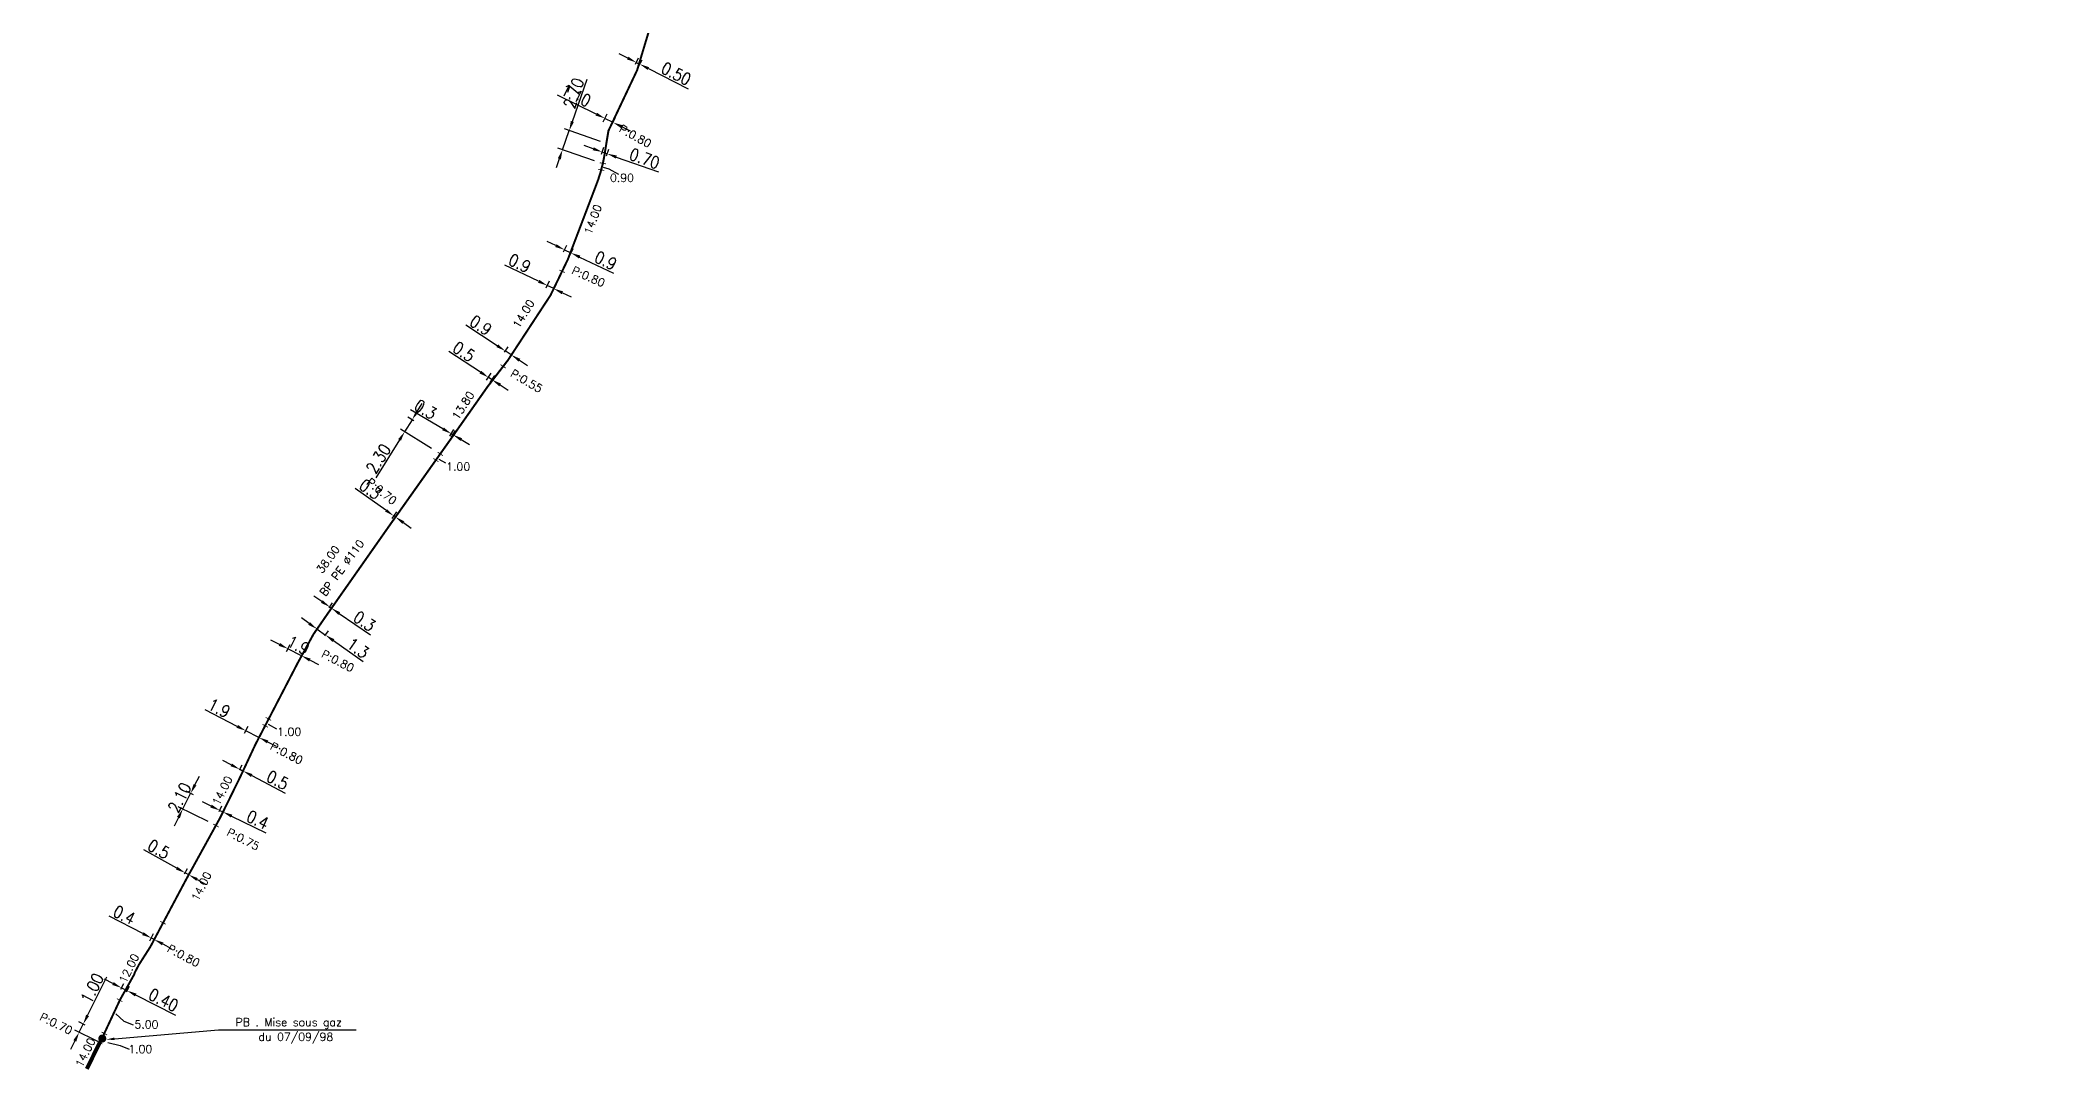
# Model space of a CAD drawing. Header units: millimetres. Extents: x 104292 to 105000, y 137000 to 138000.
# Drawn here: x 104292.4 to 104542.8, y 136999.8 to 137128.6 of the extents above; entities that cross this region are included whole.
import ezdxf
from ezdxf.enums import TextEntityAlignment as Align

# ---------------------------------------------------------------- set-up
doc = ezdxf.new("R2010")
doc.units = ezdxf.units.MM
doc.header["$MEASUREMENT"] = 0
doc.header["$PDMODE"] = 34
doc.linetypes.add('L_100_PE', pattern=[14, 10, -1.5, 1, -1.5])
doc.layers.get('DEFPOINTS').update_dxf_attribs({"linetype": 'CONTINUOUS'})
doc.layers.add('L_140', color=3, linetype='CONTINUOUS')
doc.layers.add('L_340', color=7, linetype='CONTINUOUS')
doc.styles.get("Standard").update_dxf_attribs({"font": 'romans.shx', "width": 0.85})
doc.dimstyles.get("Standard").update_dxf_attribs({"dimtxt": 1.5, "dimasz": 1.2, "dimexe": 0.625, "dimexo": 0.625, "dimgap": 0.25, "dimtad": 1, "dimdec": 1, "dimzin": 0, "dimdsep": 46, "dimtxsty": 'Standard', "dimcen": -0.5, "dimdle": 1, "dimadec": 0, "dimazin": 0, "dimtfac": 1, "dimtdec": 1, "dimtmove": 0, "dimatfit": 3, "dimfxl": 1, "dimtolj": 1, "dimtzin": 0, "dimarcsym": 0})

# ---------------------------------------------------------------- blocks, each defined once
blk = doc.blocks.new('*D186')
at = {"layer": 'DEFPOINTS', "color": 0, "linetype": 'Continuous'}
for p in [(104297.76, 137005.61), (104298.58, 137005.2), (104300.14, 137003.14)]:
    blk.add_point(p, dxfattribs=at)
at = {"layer": 'L_140', "color": 0, "linetype": 'Continuous', "lineweight": -2}
for p, q in [((104298.3, 137006.68), (104300.71, 137011.51)), ((104298.02, 137005.48), (104297.2, 137005.89)), ((104297.25, 137004.58), (104297.76, 137005.61)), ((104296.71, 137003.51), (104296.17, 137002.44)), ((104299.58, 137003.42), (104296.69, 137004.86))]:
    blk.add_line(p, q, dxfattribs=at)
at = {"layer": 'L_140', "color": 0, "linetype": 'Continuous'}
for points in [[(104298.12, 137006.77), (104298.48, 137006.59), (104297.76, 137005.61)], [(104296.53, 137003.6), (104296.89, 137003.42), (104297.25, 137004.58)]]:
    blk.add_solid(points, dxfattribs=at)
at = {"layer": 'L_140', "color": 0, "linetype": 'Continuous', "insert": (104298.88, 137010.08), "char_height": 1.5, "attachment_point": 5, "rotation": 63.4269}
blk.add_mtext('\\A1;1.00', dxfattribs=at)
blk = doc.blocks.new('*D185')
at = {"layer": 'DEFPOINTS', "color": 0, "linetype": 'Continuous'}
for p in [(104302.18, 137009.42), (104302.88, 137009.08), (104303.24, 137009.78)]:
    blk.add_point(p, dxfattribs=at)
at = {"layer": 'L_140', "color": 0, "linetype": 'Continuous', "lineweight": -2}
for p, q in [((104301.47, 137010.67), (104300.4, 137011.21)), ((104302.46, 137009.98), (104302.82, 137010.69)), ((104302.54, 137010.13), (104303.24, 137009.78)), ((104303.16, 137009.64), (104303.52, 137010.34)), ((104304.31, 137009.24), (104309.3, 137006.73))]:
    blk.add_line(p, q, dxfattribs=at)
at = {"layer": 'L_140', "color": 0, "linetype": 'Continuous'}
for points in [[(104301.56, 137010.85), (104301.38, 137010.49), (104302.54, 137010.13)], [(104304.4, 137009.42), (104304.22, 137009.06), (104303.24, 137009.78)]]:
    blk.add_solid(points, dxfattribs=at)
at = {"layer": 'L_140', "color": 0, "linetype": 'Continuous', "insert": (104307.79, 137008.61), "char_height": 1.5, "attachment_point": 5, "rotation": 333.253}
blk.add_mtext('\\A1;0.40', dxfattribs=at)
blk = doc.blocks.new('*D184')
at = {"layer": 'DEFPOINTS', "color": 0, "linetype": 'Continuous'}
for p in [(104311.18, 137034.43), (104312.1, 137033.96), (104313.9, 137030.62)]:
    blk.add_point(p, dxfattribs=at)
at = {"layer": 'L_140', "color": 0, "linetype": 'Continuous', "lineweight": -2}
for p, q in [((104311.72, 137035.5), (104312.27, 137036.57)), ((104313.35, 137030.9), (104309.64, 137032.77)), ((104310.2, 137032.49), (104311.18, 137034.43)), ((104311.55, 137034.25), (104310.62, 137034.71)), ((104309.66, 137031.42), (104309.12, 137030.35))]:
    blk.add_line(p, q, dxfattribs=at)
at = {"layer": 'L_140', "color": 0, "linetype": 'Continuous'}
for points in [[(104311.54, 137035.59), (104311.9, 137035.41), (104311.18, 137034.43)], [(104309.48, 137031.51), (104309.84, 137031.33), (104310.2, 137032.49)]]:
    blk.add_solid(points, dxfattribs=at)
at = {"layer": 'L_140', "color": 0, "linetype": 'Continuous', "insert": (104309.8, 137033.91), "char_height": 1.5, "attachment_point": 5, "rotation": 63.1609}
blk.add_mtext('\\A1;2.10', dxfattribs=at)
blk = doc.blocks.new('*D183')
at = {"layer": 'DEFPOINTS', "color": 0, "linetype": 'Continuous'}
for p in [(104305.8, 137015.45), (104306.15, 137015.27), (104306.27, 137016.36)]:
    blk.add_point(p, dxfattribs=at)
at = {"layer": 'L_140', "color": 0, "linetype": 'Continuous', "lineweight": -2}
for p, q in [((104305.2, 137016.91), (104300.99, 137019.08)), ((104306.09, 137016.01), (104306.55, 137016.91)), ((104306.62, 137016.17), (104306.27, 137016.36)), ((104306.44, 137015.82), (104306.91, 137016.73)), ((104307.69, 137015.62), (104308.75, 137015.07))]:
    blk.add_line(p, q, dxfattribs=at)
at = {"layer": 'L_140', "color": 0, "linetype": 'Continuous'}
for points in [[(104305.29, 137017.09), (104305.11, 137016.73), (104306.27, 137016.36)], [(104307.78, 137015.8), (104307.6, 137015.45), (104306.62, 137016.17)]]:
    blk.add_solid(points, dxfattribs=at)
at = {"layer": 'L_140', "color": 0, "linetype": 'Continuous', "insert": (104302.88, 137019.23), "char_height": 1.5, "attachment_point": 5, "rotation": 332.6737}
blk.add_mtext('\\A1;0.4', dxfattribs=at)
blk = doc.blocks.new('*D182')
at = {"layer": 'DEFPOINTS', "color": 0, "linetype": 'Continuous'}
for p in [(104310.13, 137023.83), (104310.5, 137024.5), (104310.57, 137023.59)]:
    blk.add_point(p, dxfattribs=at)
at = {"layer": 'L_140', "color": 0, "linetype": 'Continuous', "lineweight": -2}
for p, q in [((104309.45, 137025.08), (104305.32, 137027.36)), ((104310.43, 137024.38), (104310.8, 137025.05)), ((104310.94, 137024.26), (104310.5, 137024.5)), ((104310.87, 137024.14), (104311.24, 137024.81)), ((104311.99, 137023.68), (104313.04, 137023.1))]:
    blk.add_line(p, q, dxfattribs=at)
at = {"layer": 'L_140', "color": 0, "linetype": 'Continuous'}
for points in [[(104309.54, 137025.26), (104309.35, 137024.91), (104310.5, 137024.5)], [(104312.08, 137023.85), (104311.89, 137023.5), (104310.94, 137024.26)]]:
    blk.add_solid(points, dxfattribs=at)
at = {"layer": 'L_140', "color": 0, "linetype": 'Continuous', "insert": (104307.19, 137027.46), "char_height": 1.5, "attachment_point": 5, "rotation": 331.117}
blk.add_mtext('\\A1;0.5', dxfattribs=at)
blk = doc.blocks.new('*D181')
at = {"layer": 'DEFPOINTS', "color": 0, "linetype": 'Continuous'}
for p in [(104314.47, 137031.6), (104314.82, 137032.31), (104314.88, 137031.41)]:
    blk.add_point(p, dxfattribs=at)
at = {"layer": 'L_140', "color": 0, "linetype": 'Continuous', "lineweight": -2}
for p, q in [((104313.74, 137032.84), (104312.66, 137033.37)), ((104314.75, 137032.16), (104315.09, 137032.88)), ((104315.15, 137031.97), (104315.5, 137032.68)), ((104314.82, 137032.31), (104315.22, 137032.12)), ((104316.3, 137031.59), (104320.56, 137029.51))]:
    blk.add_line(p, q, dxfattribs=at)
at = {"layer": 'L_140', "color": 0, "linetype": 'Continuous'}
for points in [[(104313.83, 137033.02), (104313.65, 137032.66), (104314.82, 137032.31)], [(104316.39, 137031.77), (104316.22, 137031.41), (104315.22, 137032.12)]]:
    blk.add_solid(points, dxfattribs=at)
at = {"layer": 'L_140', "color": 0, "linetype": 'Continuous', "insert": (104319.55, 137031.12), "char_height": 1.5, "attachment_point": 5, "rotation": 333.9887}
blk.add_mtext('\\A1;0.4', dxfattribs=at)
blk = doc.blocks.new('*D180')
at = {"layer": 'DEFPOINTS', "color": 0, "linetype": 'Continuous'}
for p in [(104316.98, 137036.81), (104317.31, 137037.45), (104317.42, 137036.58)]:
    blk.add_point(p, dxfattribs=at)
at = {"layer": 'L_140', "color": 0, "linetype": 'Continuous', "lineweight": -2}
for p, q in [((104316.25, 137038), (104315.19, 137038.56)), ((104317.27, 137037.37), (104317.6, 137038)), ((104317.71, 137037.13), (104318.05, 137037.77)), ((104317.31, 137037.45), (104317.76, 137037.22)), ((104318.82, 137036.66), (104323, 137034.48))]:
    blk.add_line(p, q, dxfattribs=at)
at = {"layer": 'L_140', "color": 0, "linetype": 'Continuous'}
for points in [[(104316.34, 137038.18), (104316.16, 137037.83), (104317.31, 137037.45)], [(104318.91, 137036.84), (104318.73, 137036.48), (104317.76, 137037.22)]]:
    blk.add_solid(points, dxfattribs=at)
at = {"layer": 'L_140', "color": 0, "linetype": 'Continuous', "insert": (104322.05, 137036.1), "char_height": 1.5, "attachment_point": 5, "rotation": 332.4518}
blk.add_mtext('\\A1;0.5', dxfattribs=at)
blk = doc.blocks.new('*D179')
at = {"layer": 'DEFPOINTS', "color": 0, "linetype": 'Continuous'}
for p in [(104317.62, 137041.38), (104318.07, 137042.26), (104319.27, 137040.54)]:
    blk.add_point(p, dxfattribs=at)
at = {"layer": 'L_140', "color": 0, "linetype": 'Continuous', "lineweight": -2}
for p, q in [((104317, 137042.81), (104312.98, 137044.87)), ((104317.91, 137041.94), (104318.36, 137042.82)), ((104319.72, 137041.42), (104318.07, 137042.26)), ((104319.55, 137041.09), (104320, 137041.98)), ((104320.79, 137040.87), (104321.86, 137040.33))]:
    blk.add_line(p, q, dxfattribs=at)
at = {"layer": 'L_140', "color": 0, "linetype": 'Continuous'}
for points in [[(104317.1, 137042.99), (104316.91, 137042.63), (104318.07, 137042.26)], [(104320.88, 137041.05), (104320.7, 137040.7), (104319.72, 137041.42)]]:
    blk.add_solid(points, dxfattribs=at)
at = {"layer": 'L_140', "color": 0, "linetype": 'Continuous', "insert": (104314.74, 137045.09), "char_height": 1.5, "attachment_point": 5, "rotation": 332.9075}
blk.add_mtext('\\A1;1.9', dxfattribs=at)
blk = doc.blocks.new('*D178')
at = {"layer": 'DEFPOINTS', "color": 0, "linetype": 'Continuous'}
for p in [(104322.87, 137051.59), (104323.34, 137052.5), (104324.56, 137050.73)]:
    blk.add_point(p, dxfattribs=at)
at = {"layer": 'L_140', "color": 0, "linetype": 'Continuous', "lineweight": -2}
for p, q in [((104322.27, 137053.05), (104321.2, 137053.6)), ((104323.16, 137052.15), (104323.62, 137053.06)), ((104325.03, 137051.64), (104323.34, 137052.5)), ((104324.85, 137051.29), (104325.31, 137052.19)), ((104326.1, 137051.09), (104327.16, 137050.54))]:
    blk.add_line(p, q, dxfattribs=at)
at = {"layer": 'L_140', "color": 0, "linetype": 'Continuous'}
for points in [[(104322.36, 137053.23), (104322.18, 137052.87), (104323.34, 137052.5)], [(104326.19, 137051.27), (104326, 137050.91), (104325.03, 137051.64)]]:
    blk.add_solid(points, dxfattribs=at)
at = {"layer": 'L_140', "color": 0, "linetype": 'Continuous', "insert": (104324.64, 137052.96), "char_height": 1.5, "attachment_point": 5, "rotation": 332.9075}
blk.add_mtext('\\A1;1.9', dxfattribs=at)
blk = doc.blocks.new('*D177')
at = {"layer": 'DEFPOINTS', "color": 0, "linetype": 'Continuous'}
for p in [(104326.54, 137054.34), (104327.6, 137053.6), (104328.04, 137054.22)]:
    blk.add_point(p, dxfattribs=at)
at = {"layer": 'L_140', "color": 0, "linetype": 'Continuous', "lineweight": -2}
for p, q in [((104326, 137055.66), (104325.02, 137056.36)), ((104326.9, 137054.86), (104327.34, 137055.48)), ((104326.98, 137054.97), (104328.04, 137054.22)), ((104327.96, 137054.11), (104328.4, 137054.73)), ((104329.02, 137053.53), (104332.74, 137050.91))]:
    blk.add_line(p, q, dxfattribs=at)
at = {"layer": 'L_140', "color": 0, "linetype": 'Continuous'}
for points in [[(104326.11, 137055.83), (104325.88, 137055.5), (104326.98, 137054.97)], [(104329.14, 137053.7), (104328.91, 137053.37), (104328.04, 137054.22)]]:
    blk.add_solid(points, dxfattribs=at)
at = {"layer": 'L_140', "color": 0, "linetype": 'Continuous', "insert": (104332.09, 137052.59), "char_height": 1.5, "attachment_point": 5, "rotation": 324.8175}
blk.add_mtext('\\A1;1.3', dxfattribs=at)
blk = doc.blocks.new('*D176')
at = {"layer": 'DEFPOINTS', "color": 0, "linetype": 'Continuous'}
for p in [(104328.57, 137057.73), (104328.14, 137057.11), (104328.35, 137056.96)]:
    blk.add_point(p, dxfattribs=at)
at = {"layer": 'L_140', "color": 0, "linetype": 'Continuous', "lineweight": -2}
for p, q in [((104327.58, 137058.41), (104326.59, 137059.09)), ((104328.49, 137057.62), (104328.92, 137058.24)), ((104328.57, 137057.73), (104328.77, 137057.58)), ((104328.7, 137057.48), (104329.13, 137058.1)), ((104329.76, 137056.9), (104333.64, 137054.23))]:
    blk.add_line(p, q, dxfattribs=at)
at = {"layer": 'L_140', "color": 0, "linetype": 'Continuous'}
for points in [[(104327.69, 137058.57), (104327.47, 137058.24), (104328.57, 137057.73)], [(104329.87, 137057.07), (104329.65, 137056.74), (104328.77, 137057.58)]]:
    blk.add_solid(points, dxfattribs=at)
at = {"layer": 'L_140', "color": 0, "linetype": 'Continuous', "insert": (104332.9, 137055.95), "char_height": 1.5, "attachment_point": 5, "rotation": 325.4283}
blk.add_mtext('\\A1;0.3', dxfattribs=at)
blk = doc.blocks.new('*D174')
at = {"layer": 'DEFPOINTS', "color": 0, "linetype": 'Continuous'}
for p in [(104338.86, 137081.13), (104339.62, 137080.66), (104341.81, 137077.2)]:
    blk.add_point(p, dxfattribs=at)
at = {"layer": 'L_140', "color": 0, "linetype": 'Continuous', "lineweight": -2}
for p, q in [((104339.5, 137082.15), (104340.13, 137083.17)), ((104338.86, 137081.13), (104337.92, 137079.62)), ((104339.08, 137080.99), (104338.33, 137081.46)), ((104337.29, 137078.6), (104334.34, 137073.86)), ((104341.28, 137077.53), (104337.39, 137079.95))]:
    blk.add_line(p, q, dxfattribs=at)
at = {"layer": 'L_140', "color": 0, "linetype": 'Continuous'}
for points in [[(104339.33, 137082.25), (104339.67, 137082.04), (104338.86, 137081.13)], [(104337.12, 137078.71), (104337.46, 137078.5), (104337.92, 137079.62)]]:
    blk.add_solid(points, dxfattribs=at)
at = {"layer": 'L_140', "color": 0, "linetype": 'Continuous', "insert": (104334.65, 137076.25), "char_height": 1.5, "attachment_point": 5, "rotation": 58.0891}
blk.add_mtext('\\A1;2.30', dxfattribs=at)
blk = doc.blocks.new('*D173')
at = {"layer": 'DEFPOINTS', "color": 0, "linetype": 'Continuous'}
for p in [(104358.49, 137117.26), (104362.98, 137115.69), (104362.23, 137113.26)]:
    blk.add_point(p, dxfattribs=at)
at = {"layer": 'L_140', "color": 0, "linetype": 'Continuous', "lineweight": -2}
for p, q in [((104358.88, 137118.39), (104360.73, 137123.67)), ((104357.65, 137114.86), (104358.49, 137117.26)), ((104362.39, 137115.9), (104357.9, 137117.47)), ((104357.25, 137113.73), (104356.85, 137112.6)), ((104361.64, 137113.47), (104357.06, 137115.07))]:
    blk.add_line(p, q, dxfattribs=at)
at = {"layer": 'L_140', "color": 0, "linetype": 'Continuous'}
for points in [[(104358.69, 137118.46), (104359.07, 137118.33), (104358.49, 137117.26)], [(104357.06, 137113.8), (104357.44, 137113.66), (104357.65, 137114.86)]]:
    blk.add_solid(points, dxfattribs=at)
at = {"layer": 'L_140', "color": 0, "linetype": 'Continuous', "insert": (104359.06, 137121.93), "char_height": 1.5, "attachment_point": 5, "rotation": 70.7037}
blk.add_mtext('\\A1;2.70', dxfattribs=at)
blk = doc.blocks.new('*D172')
at = {"layer": 'DEFPOINTS', "color": 0, "linetype": 'Continuous'}
for p in [(104335.99, 137068.29), (104336.2, 137068.15), (104336.57, 137069.12)]:
    blk.add_point(p, dxfattribs=at)
at = {"layer": 'L_140', "color": 0, "linetype": 'Continuous', "lineweight": -2}
for p, q in [((104335.59, 137069.81), (104331.75, 137072.52)), ((104336.35, 137068.8), (104336.93, 137069.63)), ((104336.56, 137068.66), (104337.14, 137069.48)), ((104336.78, 137068.97), (104336.57, 137069.12)), ((104337.76, 137068.28), (104338.74, 137067.59))]:
    blk.add_line(p, q, dxfattribs=at)
at = {"layer": 'L_140', "color": 0, "linetype": 'Continuous'}
for points in [[(104335.71, 137069.97), (104335.48, 137069.65), (104336.57, 137069.12)], [(104337.87, 137068.45), (104337.64, 137068.12), (104336.78, 137068.97)]]:
    blk.add_solid(points, dxfattribs=at)
at = {"layer": 'L_140', "color": 0, "linetype": 'Continuous', "insert": (104333.62, 137072.43), "char_height": 1.5, "attachment_point": 5, "rotation": 324.7918}
blk.add_mtext('\\A1;0.3', dxfattribs=at)
blk = doc.blocks.new('*D171')
at = {"layer": 'DEFPOINTS', "color": 0, "linetype": 'Continuous'}
for p in [(104343.25, 137078.53), (104343.47, 137078.41), (104343.75, 137079.38)]:
    blk.add_point(p, dxfattribs=at)
at = {"layer": 'L_140', "color": 0, "linetype": 'Continuous', "lineweight": -2}
for p, q in [((104342.71, 137079.99), (104338.64, 137082.36)), ((104343.57, 137079.07), (104344.06, 137079.92)), ((104343.96, 137079.25), (104343.75, 137079.38)), ((104343.78, 137078.95), (104344.28, 137079.79)), ((104345, 137078.65), (104346.04, 137078.05))]:
    blk.add_line(p, q, dxfattribs=at)
at = {"layer": 'L_140', "color": 0, "linetype": 'Continuous'}
for points in [[(104342.81, 137080.16), (104342.61, 137079.81), (104343.75, 137079.38)], [(104345.1, 137078.82), (104344.9, 137078.48), (104343.96, 137079.25)]]:
    blk.add_solid(points, dxfattribs=at)
at = {"layer": 'L_140', "color": 0, "linetype": 'Continuous', "insert": (104340.52, 137082.42), "char_height": 1.5, "attachment_point": 5, "rotation": 329.7414}
blk.add_mtext('\\A1;0.3', dxfattribs=at)
blk = doc.blocks.new('*D170')
at = {"layer": 'DEFPOINTS', "color": 0, "linetype": 'Continuous'}
for p in [(104347.82, 137085.55), (104348.28, 137085.25), (104348.39, 137086.42)]:
    blk.add_point(p, dxfattribs=at)
at = {"layer": 'L_140', "color": 0, "linetype": 'Continuous', "lineweight": -2}
for p, q in [((104347.39, 137087.08), (104343.45, 137089.66)), ((104348.16, 137086.07), (104348.74, 137086.95)), ((104348.85, 137086.12), (104348.39, 137086.42)), ((104348.62, 137085.77), (104349.2, 137086.65)), ((104349.86, 137085.47), (104350.86, 137084.81))]:
    blk.add_line(p, q, dxfattribs=at)
at = {"layer": 'L_140', "color": 0, "linetype": 'Continuous'}
for points in [[(104347.5, 137087.25), (104347.28, 137086.91), (104348.39, 137086.42)], [(104349.97, 137085.64), (104349.75, 137085.3), (104348.85, 137086.12)]]:
    blk.add_solid(points, dxfattribs=at)
at = {"layer": 'L_140', "color": 0, "linetype": 'Continuous', "insert": (104345.32, 137089.63), "char_height": 1.5, "attachment_point": 5, "rotation": 326.852}
blk.add_mtext('\\A1;0.5', dxfattribs=at)
blk = doc.blocks.new('*D169')
at = {"layer": 'DEFPOINTS', "color": 0, "linetype": 'Continuous'}
for p in [(104350.07, 137089.06), (104350.5, 137089.72), (104350.83, 137088.57)]:
    blk.add_point(p, dxfattribs=at)
at = {"layer": 'L_140', "color": 0, "linetype": 'Continuous', "lineweight": -2}
for p, q in [((104349.5, 137090.37), (104345.58, 137092.93)), ((104350.41, 137089.58), (104350.84, 137090.24)), ((104351.25, 137089.23), (104350.5, 137089.72)), ((104351.17, 137089.09), (104351.6, 137089.75)), ((104352.26, 137088.57), (104353.26, 137087.91))]:
    blk.add_line(p, q, dxfattribs=at)
at = {"layer": 'L_140', "color": 0, "linetype": 'Continuous'}
for points in [[(104349.61, 137090.54), (104349.39, 137090.21), (104350.5, 137089.72)], [(104352.37, 137088.74), (104352.15, 137088.4), (104351.25, 137089.23)]]:
    blk.add_solid(points, dxfattribs=at)
at = {"layer": 'L_140', "color": 0, "linetype": 'Continuous', "insert": (104347.43, 137092.92), "char_height": 1.5, "attachment_point": 5, "rotation": 326.852}
blk.add_mtext('\\A1;0.9', dxfattribs=at)
blk = doc.blocks.new('*D168')
at = {"layer": 'DEFPOINTS', "color": 0, "linetype": 'Continuous'}
for p in [(104355.75, 137097.9), (104355.34, 137097.07), (104356.15, 137096.68)]:
    blk.add_point(p, dxfattribs=at)
at = {"layer": 'L_140', "color": 0, "linetype": 'Continuous', "lineweight": -2}
for p, q in [((104354.67, 137098.43), (104350.45, 137100.46)), ((104355.61, 137097.63), (104356.02, 137098.47)), ((104356.56, 137097.51), (104355.75, 137097.9)), ((104356.43, 137097.24), (104356.83, 137098.08)), ((104357.64, 137096.99), (104358.72, 137096.47))]:
    blk.add_line(p, q, dxfattribs=at)
at = {"layer": 'L_140', "color": 0, "linetype": 'Continuous'}
for points in [[(104354.75, 137098.61), (104354.58, 137098.25), (104355.75, 137097.9)], [(104357.72, 137097.17), (104357.55, 137096.81), (104356.56, 137097.51)]]:
    blk.add_solid(points, dxfattribs=at)
at = {"layer": 'L_140', "color": 0, "linetype": 'Continuous', "insert": (104352.29, 137100.68), "char_height": 1.5, "attachment_point": 5, "rotation": 334.238}
blk.add_mtext('\\A1;0.9', dxfattribs=at)
blk = doc.blocks.new('*D167')
at = {"layer": 'DEFPOINTS', "color": 0, "linetype": 'Continuous'}
for p in [(104357.51, 137101.56), (104357.9, 137102.37), (104358.32, 137101.17)]:
    blk.add_point(p, dxfattribs=at)
at = {"layer": 'L_140', "color": 0, "linetype": 'Continuous', "lineweight": -2}
for p, q in [((104356.81, 137102.89), (104355.73, 137103.4)), ((104357.78, 137102.12), (104358.17, 137102.93)), ((104357.9, 137102.37), (104358.71, 137101.98)), ((104358.59, 137101.73), (104358.98, 137102.54)), ((104359.79, 137101.46), (104364.01, 137099.44))]:
    blk.add_line(p, q, dxfattribs=at)
at = {"layer": 'L_140', "color": 0, "linetype": 'Continuous'}
for points in [[(104356.9, 137103.07), (104356.73, 137102.71), (104357.9, 137102.37)], [(104359.88, 137101.64), (104359.7, 137101.28), (104358.71, 137101.98)]]:
    blk.add_solid(points, dxfattribs=at)
at = {"layer": 'L_140', "color": 0, "linetype": 'Continuous', "insert": (104363.04, 137101.02), "char_height": 1.5, "attachment_point": 5, "rotation": 334.4412}
blk.add_mtext('\\A1;0.9', dxfattribs=at)
blk = doc.blocks.new('*D166')
at = {"layer": 'DEFPOINTS', "color": 0, "linetype": 'Continuous'}
for p in [(104362.31, 137113.74), (104362.94, 137113.53), (104363.23, 137114.37)]:
    blk.add_point(p, dxfattribs=at)
at = {"layer": 'L_140', "color": 0, "linetype": 'Continuous', "lineweight": -2}
for p, q in [((104361.48, 137114.99), (104360.35, 137115.39)), ((104362.52, 137114.33), (104362.82, 137115.18)), ((104362.61, 137114.59), (104363.23, 137114.37)), ((104363.15, 137114.12), (104363.44, 137114.95)), ((104364.36, 137113.96), (104369.63, 137112.09))]:
    blk.add_line(p, q, dxfattribs=at)
at = {"layer": 'L_140', "color": 0, "linetype": 'Continuous'}
for points in [[(104361.55, 137115.18), (104361.42, 137114.8), (104362.61, 137114.59)], [(104364.43, 137114.15), (104364.3, 137113.77), (104363.23, 137114.37)]]:
    blk.add_solid(points, dxfattribs=at)
at = {"layer": 'L_140', "color": 0, "linetype": 'Continuous', "insert": (104367.9, 137113.77), "char_height": 1.5, "attachment_point": 5, "rotation": 340.3722}
blk.add_mtext('\\A1;0.70', dxfattribs=at)
blk = doc.blocks.new('*D165')
at = {"layer": 'DEFPOINTS', "color": 0, "linetype": 'Continuous'}
for p in [(104362.46, 137117.8), (104363.96, 137118.28), (104363.46, 137117.26)]:
    blk.add_point(p, dxfattribs=at)
at = {"layer": 'L_140', "color": 0, "linetype": 'Continuous', "lineweight": -2}
for p, q in [((104361.86, 137119.32), (104357.01, 137121.7)), ((104362.73, 137118.36), (104363.22, 137119.35)), ((104363.96, 137118.28), (104362.94, 137118.79)), ((104363.74, 137117.82), (104364.24, 137118.85)), ((104365.04, 137117.76), (104366.12, 137117.23))]:
    blk.add_line(p, q, dxfattribs=at)
at = {"layer": 'L_140', "color": 0, "linetype": 'Continuous'}
for points in [[(104361.95, 137119.5), (104361.78, 137119.14), (104362.94, 137118.79)], [(104365.13, 137117.94), (104364.95, 137117.58), (104363.96, 137118.28)]]:
    blk.add_solid(points, dxfattribs=at)
at = {"layer": 'L_140', "color": 0, "linetype": 'Continuous', "insert": (104359.34, 137121.67), "char_height": 1.5, "attachment_point": 5, "rotation": 333.8241}
blk.add_mtext('\\A1;1.10', dxfattribs=at)
blk = doc.blocks.new('*D163')
at = {"layer": 'DEFPOINTS', "color": 0, "linetype": 'Continuous'}
for p in [(104367.31, 137125.56), (104366.47, 137124.99), (104366.92, 137124.8)]:
    blk.add_point(p, dxfattribs=at)
at = {"layer": 'L_140', "color": 0, "linetype": 'Continuous', "lineweight": -2}
for p, q in [((104365.8, 137126.33), (104364.73, 137126.87)), ((104366.75, 137125.55), (104367.15, 137126.34)), ((104366.87, 137125.78), (104367.31, 137125.56)), ((104367.2, 137125.35), (104367.59, 137126.12)), ((104368.38, 137125.01), (104373.35, 137122.48))]:
    blk.add_line(p, q, dxfattribs=at)
at = {"layer": 'L_140', "color": 0, "linetype": 'Continuous'}
for points in [[(104365.89, 137126.5), (104365.71, 137126.15), (104366.87, 137125.78)], [(104368.47, 137125.19), (104368.29, 137124.84), (104367.31, 137125.56)]]:
    blk.add_solid(points, dxfattribs=at)
at = {"layer": 'L_140', "color": 0, "linetype": 'Continuous', "insert": (104371.85, 137124.37), "char_height": 1.5, "attachment_point": 5, "rotation": 333.0177}
blk.add_mtext('\\A1;0.50', dxfattribs=at)
blk = doc.blocks.new('*D2')
at = {"layer": 'DEFPOINTS', "color": 0, "linetype": 'Continuous'}
for p in [(104297.76, 137005.61), (104298.58, 137005.2), (104300.14, 137003.14)]:
    blk.add_point(p, dxfattribs=at)
at = {"layer": 'L_140', "color": 0, "linetype": 'Continuous', "lineweight": -2}
for p, q in [((104298.3, 137006.68), (104300.71, 137011.51)), ((104298.02, 137005.48), (104297.2, 137005.89)), ((104297.25, 137004.58), (104297.76, 137005.61)), ((104296.71, 137003.51), (104296.17, 137002.44)), ((104299.58, 137003.42), (104296.69, 137004.86))]:
    blk.add_line(p, q, dxfattribs=at)
at = {"layer": 'L_140', "color": 0, "linetype": 'Continuous'}
for points in [[(104298.12, 137006.77), (104298.48, 137006.59), (104297.76, 137005.61)], [(104296.53, 137003.6), (104296.89, 137003.42), (104297.25, 137004.58)]]:
    blk.add_solid(points, dxfattribs=at)
at = {"layer": 'L_140', "color": 0, "linetype": 'Continuous', "insert": (104298.88, 137010.08), "char_height": 1.5, "attachment_point": 5, "rotation": 63.4269}
blk.add_mtext('\\A1;1.00', dxfattribs=at)

msp = doc.modelspace()

# ---------------------------------------------------------------- linework, layer by layer
at = {"layer": 'L_140', "color": 7, "linetype": 'Continuous'}
for p, q in [((104362.75, 137112.7), (104363.43, 137112.49)), ((104363.43, 137112.49), (104364.63, 137111.81)), ((104342.2, 137076.2), (104343.01, 137075.74)), ((104320.86, 137043.07), (104321.92, 137042.52)), ((104301.84, 137006.87), (104302.82, 137005.97)), ((104302.82, 137005.97), (104303.98, 137005.53)), ((104300.85, 137003.3), (104302.38, 137002.91)), ((104300.85, 137003.3), (104302.38, 137002.91)), ((104302.38, 137002.91), (104303.49, 137002.45)), ((104302.38, 137002.91), (104303.49, 137002.45))]:
    msp.add_line(p, q, dxfattribs=at)
at = {"layer": 'L_140', "linetype": 'L_100_PE', "const_width": 0.25, "flags": 128}
msp.add_lwpolyline([(104542.64, 137359.24), (104541.82, 137358.62), (104541.21, 137357.21), (104540.44, 137356.7), (104534.42, 137352.28), (104532.64, 137348.41), (104531.16, 137346.26), (104527.87, 137342.27), (104526.59, 137340.63), (104518.77, 137331.07), (104509.71, 137319.84), (104501.44, 137309.76), (104499.94, 137307.93), (104498.1, 137305.45), (104497.82, 137305.04), (104497.07, 137304.57), (104496.95, 137304.48), (104495.41, 137302.41), (104489.09, 137294.41), (104488.37, 137293.49), (104483, 137286.96), (104481.35, 137285.08), (104479.46, 137282.95), (104478.73, 137282.12), (104471.84, 137274.05), (104465.78, 137267.18), (104459.21, 137259.38), (104459.09, 137259.23), (104456.4, 137256.55), (104454.5, 137253.55), (104444.11, 137240.78), (104441.18, 137237.18), (104438.1, 137233.4), (104433.49, 137227.82), (104427.88, 137220.98), (104423.05, 137215.4), (104414.41, 137204.33), (104408.18, 137196.21), (104404.97, 137192.42), (104393.85, 137179.76), (104387.13, 137171.8), (104386.53, 137170.57), (104383.08, 137165.36), (104381.27, 137162.39), (104377.93, 137156.91), (104374.76, 137149.3), (104370.81, 137137.56), (104366.97, 137124.8), (104363.39, 137117.24), (104362.91, 137114.33, -0.017971), (104362.65, 137113, -0.03772), (104361.79, 137110.28), (104358.32, 137101.17), (104356.15, 137096.68), (104350.83, 137088.57), (104348.28, 137085.25), (104343.47, 137078.41), (104336.2, 137068.15), (104328.35, 137056.96), (104326.54, 137054.34), (104324.56, 137050.73), (104320.67, 137043.23), (104319.27, 137040.54), (104317.42, 137036.58), (104314.88, 137031.41), (104314.48, 137030.69), (104310.57, 137023.59), (104306.15, 137015.27), (104304.71, 137013.01), (104304.2, 137012.04), (104304.13, 137011.81), (104302.35, 137008.63), (104299.92, 137003.43)], format="xyb", dxfattribs=at)
at = {"layer": 'L_140', "color": 7, "linetype": 'Continuous', "const_width": 0.1, "flags": 128}
for points in [[(104363.08, 137113.1), (104362.31, 137113.24)], [(104362.89, 137112.28), (104362.12, 137112.41)], [(104357.95, 137099.52), (104357.24, 137099.83)], [(104350.56, 137087.58), (104349.91, 137088.01)], [(104342.15, 137075.88), (104341.5, 137076.3)], [(104342.7, 137076.64), (104342.05, 137077.07)], [(104320.85, 137042.7), (104320.16, 137043.06)], [(104321.24, 137043.56), (104320.55, 137043.93)], [(104314.69, 137030.23), (104314, 137030.6)], [(104308.07, 137018.08), (104307.38, 137018.44)], [(104302.65, 137008.41), (104301.96, 137008.78)], [(104300.15, 137003.11), (104299.46, 137003.48)], [(104300.74, 137004.24), (104300.05, 137004.6)]]:
    msp.add_lwpolyline(points, dxfattribs=at)
at = {"layer": 'L_140', "linetype": 'L_100_PE', "const_width": 0.5}
msp.add_lwpolyline([(104299.91, 137003.48), (104298.21, 137000)], dxfattribs=at)
at = {"layer": 'L_340', "linetype": 'Continuous'}
for p, q in [((104301.67, 137003.77), (104314.68, 137004.88)), ((104314.68, 137004.88), (104331.86, 137004.88))]:
    msp.add_line(p, q, dxfattribs=at)
at = {"layer": 'L_340', "linetype": 'Continuous', "const_width": 0.5, "flags": 128}
msp.add_lwpolyline([(104299.89, 137003.8, 1), (104300.39, 137003.8, 1)], format="xyb", close=True, dxfattribs=at)
at = {"layer": 'L_340', "linetype": 'Continuous'}
msp.add_solid([(104301.68, 137003.6), (104301.65, 137003.93), (104300.67, 137003.68)], dxfattribs=at)

# ---------------------------------------------------------------- texts
at = {"layer": 'L_140', "linetype": 'Continuous'}
for s, rotation, p in [('P:0.80', 330.9148, (104366.74, 137116.56)), ('14.00', 69.5275, (104361.45, 137106.16)), ('P:0.80', 336.3253, (104360.89, 137099.01)), ('14.00', 58.7801, (104352.78, 137094.37)), ('P:0.55', 329.8675, (104353.15, 137085.97)), ('13.80', 57.2222, (104345.23, 137082.91)), ('P:0.70', 320.8027, (104335.05, 137072.18)), ('38.00', 53.8836, (104328.35, 137063.68)), ('BP PE %%C110', 53.6635, (104330.08, 137062.61)), ('P:0.80', 333.0427, (104329.57, 137050.98)), ('P:0.80', 333.0427, (104323.17, 137039.44)), ('14.00', 63.6105, (104315.15, 137034.78)), ('P:0.75', 332.8271, (104317.75, 137028.7)), ('14.00', 63.6105, (104312.53, 137022.82)), ('P:0.80', 332.0654, (104310.3, 137014.15)), ('12.00', 63.685, (104303.48, 137012.57)), ('P:0.70', 333.7636, (104294.37, 137005.65)), ('5.00', 359.6022, (104305.66, 137005.56)), ('14.00', 63.8336, (104298.03, 137002.05))]:
    msp.add_text(s, height=1, rotation=rotation, dxfattribs=at).set_placement(p, align=Align.MIDDLE)
for s, p in [('0.90', (104365.08, 137111.36)), ('1.00', (104344.61, 137075.27)), ('1.00', (104323.5, 137042.13)), ('1.00', (104304.89, 137002.48)), ('1.00', (104304.89, 137002.48))]:
    msp.add_text(s, height=1, dxfattribs=at).set_placement(p, align=Align.MIDDLE)
at = {"layer": 'L_340', "linetype": 'Continuous'}
for s, p in [('PB . Mise sous gaz', (104323.43, 137005.7)), ('du 07/09/98', (104324.33, 137003.94))]:
    msp.add_text(s, height=1, dxfattribs=at).set_placement(p, align=Align.MIDDLE)

# ---------------------------------------------------------------- dimensions: what is measured, and where the dimension line sits
at = {"layer": 'L_140', "linetype": 'Continuous'}
for base, p1, p2, angle, text, picture, middle in [((104367.31, 137125.56), (104366.47, 137124.99), (104366.92, 137124.8), 333.0177, '0.50', '*D163', (104371.4, 137123.48)), ((104363.96, 137118.28), (104362.46, 137117.8), (104363.46, 137117.26), 333.8241, '1.10', '*D165', (104358.9, 137120.77)), ((104363.23, 137114.37), (104362.31, 137113.74), (104362.94, 137113.53), 340.3722, '0.70', '*D166', (104367.56, 137112.82)), ((104338.86, 137081.13), (104341.81, 137077.2), (104339.62, 137080.66), 58.0891, '2.30', '*D174', (104335.5, 137075.72)), ((104311.18, 137034.43), (104313.9, 137030.62), (104312.1, 137033.96), 63.1609, '2.10', '*D184', (104310.69, 137033.46)), ((104297.76, 137005.61), (104300.14, 137003.14), (104298.58, 137005.2), 63.4269, '1.00', '*D186', (104299.77, 137009.63)), ((104297.76, 137005.61), (104300.14, 137003.14), (104298.58, 137005.2), 63.4269, '1.00', '*D2', (104299.77, 137009.63)), ((104303.24, 137009.78), (104302.18, 137009.42), (104302.88, 137009.08), 333.253, '0.40', '*D185', (104307.34, 137007.72))]:
    dim = msp.add_linear_dim(base=base, p1=p1, p2=p2, angle=angle, text=text, dimstyle='Standard', dxfattribs=at)
    dim.commit()
    dim.dimension.update_dxf_attribs({"geometry": picture, "text_midpoint": middle, "dimtype": 160})
dim = msp.add_linear_dim(base=(104358.49, 137117.26), p1=(104362.23, 137113.26), p2=(104362.98, 137115.69), angle=70.7037, text='2.70', dimstyle='Standard', dxfattribs=at)
dim.commit()
dim.dimension.update_dxf_attribs({"geometry": '*D173', "text_midpoint": (104359.06, 137121.93)})
for base, p1, p2, angle, picture, middle in [((104357.9, 137102.37), (104358.32, 137101.17), (104357.51, 137101.56), 154.4412, '*D167', (104362.61, 137100.11)), ((104355.75, 137097.9), (104356.15, 137096.68), (104355.34, 137097.07), 154.238, '*D168', (104351.85, 137099.78)), ((104350.5, 137089.72), (104350.83, 137088.57), (104350.07, 137089.06), 146.852, '*D169', (104346.88, 137092.08)), ((104348.39, 137086.42), (104348.28, 137085.25), (104347.82, 137085.55), 146.852, '*D170', (104344.77, 137088.79)), ((104343.7463, 137079.3805), (104343.4672, 137078.4061), (104343.2513, 137078.5321), 149.7414, '*D171', (104340.0115, 137081.5593)), ((104336.5741019, 137069.1176524), (104336.1961668, 137068.148443), (104335.9919012, 137068.2925802), 144.7918217, '*D172', (104333.0412788, 137071.6105403)), ((104328.5671, 137057.726), (104328.3453, 137056.9635), (104328.1394, 137057.1054), 145.4283, '*D176', (104332.3332, 137055.1307)), ((104328.04, 137054.22), (104326.54, 137054.34), (104327.6, 137053.6), 324.8175, '*D177', (104331.52, 137051.77)), ((104323.34, 137052.5), (104324.56, 137050.73), (104322.87, 137051.59), 152.9075, '*D178', (104324.18, 137052.07)), ((104318.07, 137042.26), (104319.27, 137040.54), (104317.62, 137041.38), 152.9075, '*D179', (104314.29, 137044.2)), ((104317.31, 137037.45), (104317.42, 137036.58), (104316.98, 137036.81), 152.4518, '*D180', (104321.59, 137035.22)), ((104314.8199, 137032.3136), (104314.8773, 137031.4051), (104314.4729, 137031.6024), 153.9887, '*D181', (104319.1102, 137030.2201)), ((104310.5, 137024.5), (104310.57, 137023.59), (104310.13, 137023.83), 151.117, '*D182', (104306.71, 137026.59)), ((104306.27, 137016.36), (104306.15, 137015.27), (104305.8, 137015.45), 152.6737, '*D183', (104302.43, 137018.34))]:
    dim = msp.add_linear_dim(base=base, p1=p1, p2=p2, angle=angle, dimstyle='Standard', dxfattribs=at)
    dim.commit()
    dim.dimension.update_dxf_attribs({"geometry": picture, "text_midpoint": middle, "dimtype": 161})

doc.saveas('drawing.dxf')
